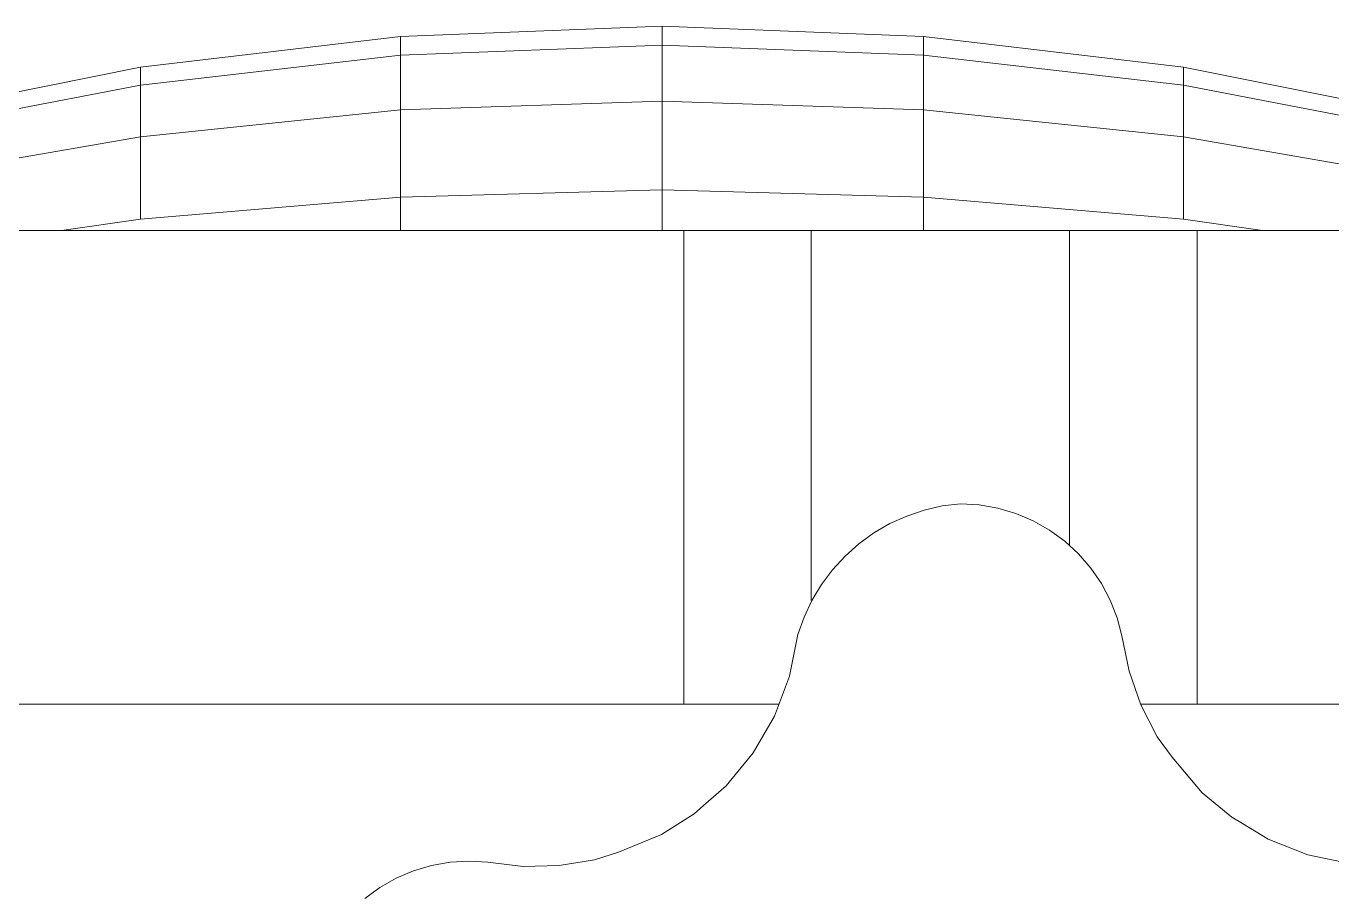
# Model space of a CAD drawing. Header units: inches. Extents: x -827 to 154, y -802 to 207.
# Drawn here: x -719.117 to -717.222, y 46.668 to 47.926 of the extents above; entities that cross this region are included whole.
import ezdxf

# ---------------------------------------------------------------- set-up
doc = ezdxf.new("R2010")
doc.units = ezdxf.units.IN
doc.header["$MEASUREMENT"] = 0
doc.layers.add('DrillPressTable _1__skp', color=8, linetype='Continuous', lineweight=9)
doc.layers.add('Layer0', color=7, linetype='Continuous', lineweight=9)

# ---------------------------------------------------------------- blocks, each defined once
blk = doc.blocks.new('DrillPressTable _1__skp_72-402115-Level 1')
at = {"layer": 'Layer0'}
for p, q in [((0.4327, 0.8426), (0.4167, 0.8647)), ((0.4167, 0.8647), (0.4327, 0.8426)), ((0.4461, 0.8189), (0.4327, 0.8426)), ((0.4327, 0.8426), (0.4461, 0.8189)), ((0.4461, 0.8189), (0.4567, 0.7937)), ((0.4567, 0.7937), (0.4461, 0.8189)), ((0.4567, 0.7937), (0.4644, 0.7676)), ((0.4644, 0.7676), (0.4567, 0.7937)), ((0.4567, 0.7937), (0.4644, 0.7676)), ((0.4567, 0.7937), (0.4644, 0.7676)), ((0.4644, 0.7676), (0.4691, 0.7407)), ((0.4691, 0.7407), (0.4644, 0.7676)), ((0.4644, 0.7676), (0.4691, 0.7407)), ((0.4644, 0.7676), (0.4691, 0.7407)), ((0.4691, 0.7407), (0.4707, 0.7135)), ((0.4707, 0.7135), (0.4691, 0.7407)), ((0.4691, 0.7407), (0.4707, 0.7135)), ((0.4691, 0.7407), (0.4707, 0.7135)), ((0.4707, 0.7135), (0.4691, 0.6862)), ((0.4691, 0.6862), (0.4707, 0.7135)), ((0.4691, 0.6862), (0.4707, 0.7135)), ((0.4691, 0.6862), (0.4707, 0.7135)), ((0.4632, 0.6345), (0.4691, 0.6862)), ((0.4632, 0.6345), (0.4691, 0.6862)), ((0.4691, 0.6862), (0.4632, 0.6345)), ((0.4632, 0.6345), (0.4691, 0.6862)), ((0.4632, 0.6345), (0.4644, 0.5824)), ((0.4632, 0.6345), (0.4644, 0.5824)), ((0.4632, 0.6345), (0.4644, 0.5824)), ((0.4644, 0.5824), (0.4632, 0.6345)), ((0.4644, 0.5824), (0.4726, 0.531)), ((0.4726, 0.531), (0.4644, 0.5824)), ((0.4726, 0.531), (0.484, 0.4966)), ((0.484, 0.4966), (0.4726, 0.531)), ((0.484, 0.4966), (0.5094, 0.4339)), ((0.5094, 0.4339), (0.484, 0.4966)), ((0.5094, 0.4339), (0.5396, 0.3868)), ((0.5396, 0.3868), (0.5094, 0.4339)), ((0.5514, 0.3731), (0.5396, 0.3868)), ((0.5396, 0.3868), (0.5514, 0.3731)), ((0.5514, 0.3731), (0.5801, 0.3402)), ((0.5801, 0.3402), (0.5514, 0.3731)), ((0.5801, 0.3402), (0.6278, 0.3008)), ((0.5801, 0.3402), (0.6278, 0.3008)), ((0.6278, 0.3008), (0.6812, 0.2699)), ((0.6278, 0.3008), (0.6812, 0.2699)), ((0.6812, 0.2699), (0.7391, 0.2481)), ((0.6812, 0.2699), (0.7391, 0.2481)), ((0.7391, 0.2481), (0.7997, 0.2362)), ((0.7391, 0.2481), (0.7997, 0.2362)), ((0.7997, 0.2362), (0.8249, 0.2271)), ((0.7997, 0.2362), (0.8249, 0.2271)), ((0.8249, 0.2271), (0.8492, 0.2156)), ((0.8249, 0.2271), (0.8492, 0.2156)), ((0.8492, 0.2156), (0.8722, 0.2018)), ((0.8492, 0.2156), (0.8722, 0.2018)), ((0.8722, 0.2018), (0.8936, 0.1857)), ((0.8722, 0.2018), (0.8936, 0.1857)), ((0.8936, 0.1857), (0.9134, 0.1675)), ((0.8936, 0.1857), (0.9134, 0.1675)), ((0.9312, 0.1475), (0.9134, 0.1675)), ((0.9134, 0.1675), (0.9312, 0.1475)), ((0.947, 0.1258), (0.9312, 0.1475)), ((0.9312, 0.1475), (0.947, 0.1258)), ((0.9605, 0.1026), (0.947, 0.1258)), ((0.947, 0.1258), (0.9605, 0.1026)), ((0.9716, 0.0782), (0.9605, 0.1026)), ((0.9605, 0.1026), (0.9716, 0.0782)), ((0.9716, 0.0782), (0.9802, 0.0528)), ((0.9802, 0.0528), (0.9716, 0.0782)), ((0.9716, 0.0782), (0.9802, 0.0528)), ((0.9716, 0.0782), (0.9802, 0.0528)), ((0.9802, 0.0528), (0.9862, 0.0266)), ((0.9862, 0.0266), (0.9802, 0.0528)), ((0.9802, 0.0528), (0.9862, 0.0266)), ((0.9802, 0.0528), (0.9862, 0.0266)), ((0.9862, 0.0266), (0.9893, 0)), ((0.9893, 0), (0.9862, 0.0266)), ((0.9862, 0.0266), (0.9893, 0)), ((0.9862, 0.0266), (0.9893, 0)), ((0.9893, 0), (0.9877, -0.0272)), ((0.9877, -0.0272), (0.9893, 0)), ((0.9877, -0.0272), (0.9893, 0)), ((0.9877, -0.0272), (0.9893, 0)), ((0.9877, -0.0272), (0.983, -0.0541)), ((0.983, -0.0541), (0.9877, -0.0272)), ((0.983, -0.0541), (0.9877, -0.0272)), ((0.983, -0.0541), (0.9877, -0.0272)), ((0.983, -0.0541), (0.9752, -0.0803)), ((0.9752, -0.0803), (0.983, -0.0541)), ((0.9752, -0.0803), (0.983, -0.0541)), ((0.9752, -0.0803), (0.983, -0.0541)), ((0.9752, -0.0803), (0.9646, -0.1054)), ((0.9646, -0.1054), (0.9752, -0.0803)), ((0.9646, -0.1054), (0.9752, -0.0803)), ((0.9646, -0.1054), (0.9752, -0.0803)), ((0.9512, -0.1291), (0.9646, -0.1054)), ((0.9512, -0.1291), (0.9646, -0.1054)), ((0.9351, -0.1512), (0.9512, -0.1291)), ((0.9351, -0.1512), (0.9512, -0.1291)), ((0.9167, -0.1712), (0.9351, -0.1512)), ((0.9167, -0.1712), (0.9351, -0.1512)), ((0.896, -0.1891), (0.8735, -0.2045)), ((0.8735, -0.2045), (0.896, -0.1891)), ((0.9167, -0.1712), (0.896, -0.1891)), ((0.896, -0.1891), (0.9167, -0.1712)), ((0.8735, -0.2045), (0.8494, -0.2172)), ((0.8494, -0.2172), (0.8735, -0.2045)), ((0.7976, -0.2341), (0.824, -0.2271)), ((0.7976, -0.2341), (0.824, -0.2271)), ((0.8494, -0.2172), (0.824, -0.2271)), ((0.824, -0.2271), (0.8494, -0.2172)), ((0.6974, -0.2617), (0.7466, -0.2445)), ((0.7466, -0.2445), (0.6974, -0.2617)), ((0.7466, -0.2445), (0.7976, -0.2341)), ((0.7976, -0.2341), (0.7466, -0.2445)), ((0.6511, -0.2854), (0.6974, -0.2617)), ((0.6974, -0.2617), (0.6511, -0.2854)), ((0.6219, -0.3069), (0.6511, -0.2854)), ((0.6511, -0.2854), (0.6219, -0.3069)), ((0.57, -0.3504), (0.6219, -0.3069)), ((0.6219, -0.3069), (0.57, -0.3504)), ((0.5346, -0.3937), (0.57, -0.3504)), ((0.5346, -0.3937), (0.57, -0.3504)), ((0.5253, -0.4092), (0.5346, -0.3937)), ((0.5253, -0.4092), (0.5346, -0.3937)), ((0.5028, -0.4466), (0.5253, -0.4092)), ((0.5028, -0.4466), (0.5253, -0.4092)), ((0.4801, -0.5041), (0.5028, -0.4466)), ((0.4801, -0.5041), (0.5028, -0.4466)), ((0.4672, -0.5645), (0.4801, -0.5041)), ((0.4672, -0.5645), (0.4801, -0.5041))]:
    blk.add_line(p, q, dxfattribs=at)
blk = doc.blocks.new('DrillPressTable _1__skp_71-402114-Level 1')
blk.add_blockref('DrillPressTable _1__skp_72-402115-Level 1', (0.8454, 0.9523))
blk = doc.blocks.new('DrillPressTable _1__skp_70-402113-Level 1')
at = {"layer": 'Layer0'}
for p, q in [((3.0262, 4.6067), (3.0262, 6.5795)), ((3.0262, 4.6067), (3.0262, 6.5795)), ((3.0262, 0), (3.0262, 4.0817)), ((3.0262, 0), (3.0262, 4.0817))]:
    blk.add_line(p, q, dxfattribs=at)
blk = doc.blocks.new('DrillPressTable _1__skp_69-402112-Level 1')
for name, p in [('DrillPressTable _1__skp_70-402113-Level 1', (0.5, 0)), ('DrillPressTable _1__skp_71-402114-Level 1', (1.9823, 3.391))]:
    blk.add_blockref(name, p)
blk = doc.blocks.new('DrillPressTable _1__skp_64-402107-Level 1')
at = {"layer": 'Layer0'}
for p in [(17.3125, 4), (17.3125, 4), (18, 0), (18, 0)]:
    blk.add_line(p, (18, 4), dxfattribs=at)
blk = doc.blocks.new('DrillPressTable _1__skp_68-402111-Level 1')
at = {"layer": 'Layer0'}
for p, q in [((0, 0.6875), (0, 0)), ((0, 0.6875), (0, 0)), ((0.745, 0), (0.745, 0.6875)), ((0.745, 0), (0.745, 0.6875)), ((0.56, 0.5368), (0.56, 0)), ((0.56, 0.5368), (0.56, 0)), ((0.185, 0), (0.185, 0.4575)), ((0.185, 0), (0.185, 0.4575)), ((0.185, 0), (0, 0)), ((0.185, 0), (0, 0)), ((0.185, 0), (0.56, 0)), ((0.56, 0), (0.185, 0)), ((0.745, 0), (0.56, 0)), ((0.745, 0), (0.56, 0))]:
    blk.add_line(p, q, dxfattribs=at)
blk = doc.blocks.new('DrillPressTable _1__skp_64-V8-Level 1')
at = {"layer": 'Layer0'}
for q in [(18, 1.4612), (18, 1.4612), (17.3125, 0), (17.3125, 0)]:
    blk.add_line((18, 0), q, dxfattribs=at)
blk = doc.blocks.new('DrillPressTable _1__skp_63-402106-Level 1')
for name, p in [('DrillPressTable _1__skp_64-V8-Level 1', (0, 4.745)), ('DrillPressTable _1__skp_64-402107-Level 1', (0, 0))]:
    blk.add_blockref(name, p)
at = {"rotation": 89.99999999999993}
blk.add_blockref('DrillPressTable _1__skp_68-402111-Level 1', (18, 4), dxfattribs=at)
blk = doc.blocks.new('DrillPressTable _1__skp_62-402105-Level 1')
for name, p in [('DrillPressTable _1__skp_63-402106-Level 1', (0, 0)), ('DrillPressTable _1__skp_69-402112-Level 1', (13.7863, 0))]:
    blk.add_blockref(name, p)
blk = doc.blocks.new('DrillPressTable _1__skp_30-402073-Level 1')
at = {"layer": 'Layer0'}
for p, q in [((4.3156, 1.6246), (3.9361, 1.6096)), ((4.3156, 1.6246), (3.9361, 1.6096)), ((4.3156, 1.6246), (4.6951, 1.6096)), ((4.6951, 1.6096), (4.3156, 1.6246)), ((4.3156, 1.5969), (4.3156, 1.6246)), ((4.3156, 1.6246), (4.3156, 1.5969)), ((3.9361, 1.6096), (3.5589, 1.5647)), ((3.9361, 1.6096), (3.5589, 1.5647)), ((3.9361, 1.5824), (3.9361, 1.6096)), ((3.9361, 1.6096), (3.9361, 1.5824)), ((4.3156, 1.5969), (3.9361, 1.5824)), ((3.9361, 1.5824), (4.3156, 1.5969)), ((4.3156, 1.5969), (4.6951, 1.5824)), ((4.3156, 1.5969), (4.3156, 1.5157)), ((4.3156, 1.5969), (4.3156, 1.5157)), ((4.3156, 1.5969), (4.6951, 1.5824)), ((4.6951, 1.6096), (5.0722, 1.5647)), ((4.6951, 1.6096), (5.0722, 1.5647)), ((4.6951, 1.6096), (4.6951, 1.5824)), ((4.6951, 1.6096), (4.6951, 1.5824)), ((3.9361, 1.5824), (3.5589, 1.539)), ((3.5589, 1.539), (3.9361, 1.5824)), ((3.9361, 1.5824), (3.9361, 1.5028)), ((3.9361, 1.5028), (3.9361, 1.5824)), ((4.6951, 1.5028), (4.6951, 1.5824)), ((4.6951, 1.5824), (5.0722, 1.539)), ((4.6951, 1.5824), (4.6951, 1.5028)), ((5.0722, 1.539), (4.6951, 1.5824)), ((3.5589, 1.5647), (3.1865, 1.4902)), ((3.5589, 1.5647), (3.1865, 1.4902)), ((3.5589, 1.5647), (3.5589, 1.539)), ((3.5589, 1.539), (3.5589, 1.5647)), ((5.0722, 1.5647), (5.4446, 1.4902)), ((5.0722, 1.539), (5.0722, 1.5647)), ((5.4446, 1.4902), (5.0722, 1.5647)), ((5.0722, 1.539), (5.0722, 1.5647)), ((3.5589, 1.539), (3.1865, 1.4671)), ((3.1865, 1.4671), (3.5589, 1.539)), ((3.5589, 1.539), (3.5589, 1.4639)), ((3.5589, 1.4639), (3.5589, 1.539)), ((5.0722, 1.539), (5.4446, 1.4671)), ((5.0722, 1.539), (5.0722, 1.4639)), ((5.0722, 1.4639), (5.0722, 1.539)), ((5.0722, 1.539), (5.4446, 1.4671)), ((3.9361, 1.5028), (3.5589, 1.4639)), ((3.5589, 1.4639), (3.9361, 1.5028)), ((4.3156, 1.5157), (3.9361, 1.5028)), ((3.9361, 1.5028), (4.3156, 1.5157)), ((3.9361, 1.5028), (3.9361, 1.3761)), ((3.9361, 1.3761), (3.9361, 1.5028)), ((4.3156, 1.5157), (4.3156, 1.3867)), ((4.6951, 1.5028), (4.3156, 1.5157)), ((4.3156, 1.5157), (4.6951, 1.5028)), ((4.3156, 1.5157), (4.3156, 1.3867)), ((5.0722, 1.4639), (4.6951, 1.5028)), ((4.6951, 1.3761), (4.6951, 1.5028)), ((4.6951, 1.5028), (5.0722, 1.4639)), ((4.6951, 1.5028), (4.6951, 1.3761)), ((3.1865, 1.3994), (3.5589, 1.4639)), ((3.5589, 1.4639), (3.1865, 1.3994)), ((3.5589, 1.3443), (3.5589, 1.4639)), ((3.5589, 1.4639), (3.5589, 1.3443)), ((5.4446, 1.3994), (5.0722, 1.4639)), ((5.0722, 1.4639), (5.4446, 1.3994)), ((5.0722, 1.4639), (5.0722, 1.3443)), ((5.0722, 1.3443), (5.0722, 1.4639)), ((3.9361, 1.3761), (4.3156, 1.3867)), ((3.9361, 1.3761), (4.3156, 1.3867)), ((4.3156, 1.3281), (4.3156, 1.3867)), ((4.6951, 1.3761), (4.3156, 1.3867)), ((4.3156, 1.3867), (4.3156, 1.3281)), ((4.3156, 1.3867), (4.6951, 1.3761)), ((3.5589, 1.3443), (3.9361, 1.3761)), ((3.5589, 1.3443), (3.9361, 1.3761)), ((3.9361, 1.3281), (3.9361, 1.3761)), ((3.9361, 1.3761), (3.9361, 1.3281)), ((5.0722, 1.3443), (4.6951, 1.3761)), ((4.6951, 1.3761), (4.6951, 1.3281)), ((4.6951, 1.3761), (5.0722, 1.3443)), ((4.6951, 1.3281), (4.6951, 1.3761)), ((3.444, 1.3281), (3.5589, 1.3443)), ((3.444, 1.3281), (3.5589, 1.3443)), ((5.1871, 1.3281), (5.0722, 1.3443)), ((5.0722, 1.3443), (5.1871, 1.3281))]:
    blk.add_line(p, q, dxfattribs=at)
blk = doc.blocks.new('DrillPressTable _1__skp_29-402072-Level 1')
blk.add_blockref('DrillPressTable _1__skp_30-402073-Level 1', (4.5082, 0.9015))
blk = doc.blocks.new('DrillPressTable _1__skp_3-402046-Level 1')
blk.add_blockref('DrillPressTable _1__skp_29-402072-Level 1', (4.0859, 10.5698))
blk = doc.blocks.new('DrillPressTable _1__skp_2-402045-Level 1')
blk.add_blockref('DrillPressTable _1__skp_3-402046-Level 1', (1.9576, 0.5283))
blk = doc.blocks.new('DrillPressTable _1__skp_1-402044-Level 1')
blk.add_blockref('DrillPressTable _1__skp_62-402105-Level 1', (118.8142, 152.93))
at = {"rotation": 270.0000000000001}
blk.add_blockref('DrillPressTable _1__skp_2-402045-Level 1', (123.4866, 172.5737), dxfattribs=at)
blk = doc.blocks.new('DrillPressTable _1__skp-401998-Level 1')
blk.add_blockref('DrillPressTable _1__skp_1-402044-Level 1', (0, 0))

msp = doc.modelspace()

# ---------------------------------------------------------------- block references
at = {"layer": 'DrillPressTable _1__skp', "color": 7, "rotation": 89.99999999999967}
msp.add_blockref('DrillPressTable _1__skp-401998-Level 1', (-560.487909, -89.184773), dxfattribs=at)

doc.saveas('drawing.dxf')
